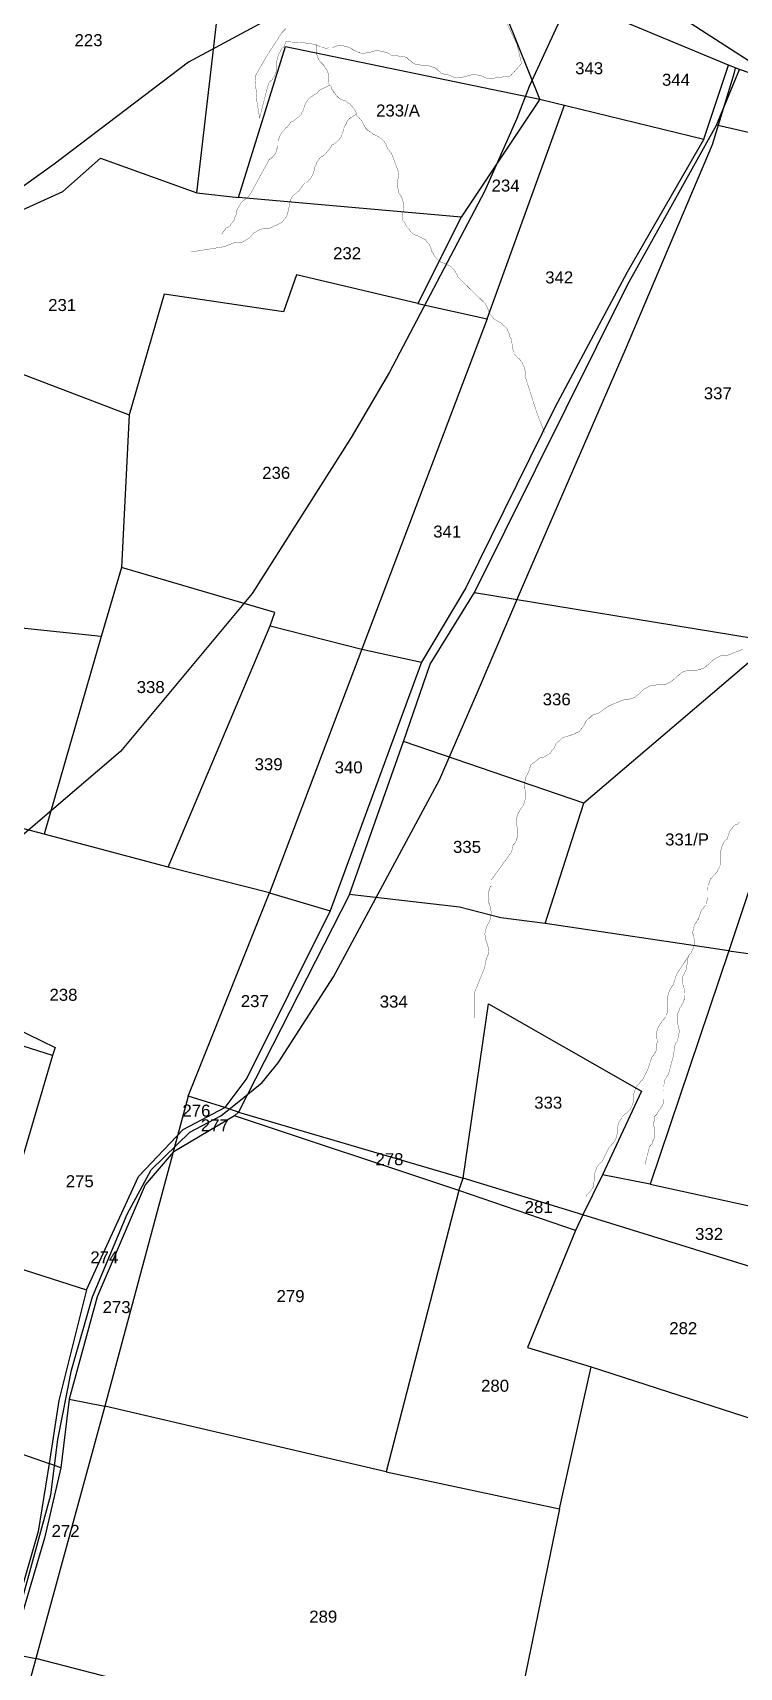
# Model space of a CAD drawing. Header units: inches. Extents: x 617 to 4497, y -923 to 1824.
# Drawn here: x 1239 to 1475, y 319 to 863 of the extents above; entities that cross this region are included whole.
import ezdxf
from ezdxf.enums import TextEntityAlignment as Align

# ---------------------------------------------------------------- set-up
doc = ezdxf.new("R2010")
doc.units = ezdxf.units.IN
doc.header["$LTSCALE"] = 15
doc.header["$MEASUREMENT"] = 0
for name, color, linetype in [('PLOT', 7, 'Continuous'), ('PLOT NO', 7, 'Continuous'), ('ROAD', 50, 'Continuous'), ('STREAM', 130, 'SL')]:
    doc.layers.add(name, color=color, linetype=linetype)
doc.styles.get("Standard").update_dxf_attribs({"font": 'arial.ttf'})
doc.linetypes.add('SL', pattern='A,8e-06,[1,streme line,S=0.066667,R=0,X=0,Y=0],-0.839413', length=0.839421)

msp = doc.modelspace()

# ---------------------------------------------------------------- linework, layer by layer
at = {"layer": 'PLOT'}
for points in [[(1861.95, 879.95), (1817, 867.51), (1734.55, 843.38), (1708.63, 838.79), (1632.55, 828.25), (1602.27, 823.82), (1582.09, 833.42), (1532.39, 839.4), (1491.68, 844.84), (1474.58, 850.68), (1470.9, 852.1), (1420.94, 872.9), (1394.12, 876.77), (1366.58, 878.33), (1343.81, 876.9), (1301.22, 872.67), (1266.65, 873.91), (1244.75, 873.58), (1231.83, 874.7), (1223.43, 798.48), (1249.21, 810.07), (1261.74, 821.2), (1293.81, 809.69), (1301.22, 872.67)], [(1293.81, 809.69), (1307.71, 808.13), (1323.4, 858.37), (1408.03, 840.84), (1393.63, 876.82)], [(1408.03, 840.84), (1462.68, 827.55), (1470.9, 852.1)], [(1570.46, 753.71), (1559.79, 768.87), (1547.15, 789.07), (1536.65, 805.94), (1532.39, 839.4), (1527.33, 818.35), (1466.85, 832.2), (1474.58, 850.68)], [(1408.03, 840.84), (1381.88, 801.56), (1307.71, 808.13)], [(1381.88, 801.56), (1367.49, 772.81), (1390.54, 767.76), (1416.27, 838.81)], [(1462.68, 827.55), (1437.16, 783.25), (1413.1, 738.26), (1383.37, 678.21), (1368.68, 653.44), (1338.22, 570.74), (1310.53, 515), (1303.13, 505.26), (1290.92, 509), (1318.09, 576.71), (1338.22, 570.74)], [(1386.32, 676.61), (1437.3, 779.01), (1466.85, 832.2)], [(1527.33, 818.35), (1485.92, 660.33), (1422.7, 606.53), (1362.68, 627.1), (1371.58, 652.83), (1386.32, 676.61), (1485.92, 660.33)], [(1367.49, 772.81), (1327.03, 782.42), (1322.71, 770.1), (1282.97, 775.95), (1271.34, 735.8)], [(1163.33, 687.26), (1183.37, 769.22), (1271.34, 735.8), (1268.75, 684.93), (1262.03, 661.99), (1177.14, 670.88)], [(1390.54, 767.76), (1348.76, 657.79), (1368.68, 653.44)], [(1284.34, 585.2), (1318.22, 665.52), (1319.8, 669.99), (1268.75, 684.93)], [(1318.22, 665.52), (1348.76, 657.79)], [(1262.03, 661.99), (1242.98, 596.17)], [(1348.76, 657.79), (1318.09, 576.71), (1284.34, 585.2), (1242.98, 596.17), (1234.1, 598.56), (1218.61, 566.67), (1210.12, 542.99), (1246.65, 525.16), (1245.78, 522.52), (1233.13, 479.45), (1225.67, 463.39), (1222, 455.8), (1257.13, 444.56), (1247.92, 407.75), (1244.7, 386.71), (1241.05, 364.11), (1232.96, 336.4), (1229.02, 324.28), (1227.84, 318.8), (1217, 249.14), (1209.12, 233.42), (1183.22, 185.61), (1167.56, 158.28), (1152.4, 141.39)], [(1409.8, 566.53), (1395.11, 568.35), (1381.32, 571.88), (1344.72, 576.09), (1362.68, 627.1)], [(1491.75, 619.76), (1470.99, 557.34), (1444.81, 479.72), (1428.99, 482.79), (1422.38, 469.56), (1419.94, 464.31), (1403.98, 425.4), (1425.19, 418.88), (1494.52, 396.52), (1547.01, 389.02)], [(1470.99, 557.34), (1409.8, 566.53), (1422.7, 606.53)], [(1344.72, 576.09), (1307.77, 503.7), (1303.13, 505.26)], [(1245.78, 522.52), (1206.3, 535.05), (1126.19, 560.61)], [(1470.99, 557.34), (1538.8, 548.03), (1553.29, 456.9), (1550.2, 431.32)], [(1307.77, 503.7), (1382.51, 481.71), (1390.94, 539.75), (1441.96, 510.71), (1428.99, 482.79)], [(1290.92, 509), (1263.2, 405.8), (1240.24, 321.82), (1220, 248.03), (1193.48, 152.14), (1179.62, 104.38)], [(1306.36, 502.48), (1285.92, 490.38), (1276.65, 479.52), (1260.65, 442.22), (1251.29, 408.19), (1263.2, 405.8)], [(1257.13, 444.56), (1274.43, 482.24), (1289.31, 497.87), (1303.13, 505.26)], [(1381.09, 477.59), (1306.36, 502.48), (1307.77, 503.7)], [(1419.94, 464.31), (1381.09, 477.59), (1382.51, 481.71)], [(1422.38, 469.56), (1382.51, 481.71)], [(1444.81, 479.72), (1502.64, 467.12), (1500.23, 445.48), (1552.02, 430.96)], [(1381.09, 477.59), (1356.94, 383.99), (1414.65, 371.67), (1425.19, 418.88)], [(1500.23, 445.48), (1422.38, 469.56)], [(1172.08, 412.02), (1244.7, 386.71)], [(1251.29, 408.19), (1248.59, 385.29), (1244.7, 386.71)], [(1356.94, 383.99), (1263.2, 405.8)], [(1248.59, 385.29), (1243.15, 361.92), (1231.77, 323.48), (1240.24, 321.82)], [(1414.65, 371.67), (1403.41, 317.2), (1396.46, 283.3), (1396.17, 281.69), (1372.09, 287.22), (1329.31, 298.06), (1290.01, 309.01), (1240.24, 321.82)]]:
    msp.add_lwpolyline(points, dxfattribs=at)
at = {"layer": 'ROAD'}
for points in [[(1335.82, 878.58), (1330.91, 873.5), (1314.61, 865.83), (1291.04, 853.14), (1246.36, 819.23), (1226.59, 805.14), (1191.98, 783.77), (1171.12, 768.56), (1134.35, 728.88), (1126.77, 724.61), (1032.01, 681.22), (963.71, 647.94), (922.5, 631.14)], [(1442.22, 876.56), (1487.77, 847.17), (1509.98, 824.98), (1521.74, 809.84), (1543.4, 781.26), (1552.91, 768.3), (1562.93, 745.4), (1567.04, 741.42), (1589.52, 732.37), (1612.54, 718.65), (1644.11, 700.52), (1685.77, 687.61), (1734.91, 670.94), (1803.44, 638.59), (1857.36, 613.52), (1891.62, 598.19), (1917.36, 586.66), (1958.24, 570.8), (1988.5, 558.32), (1989.16, 545.26), (1984.74, 534.1)], [(1421.02, 872.88), (1414.11, 865.73), (1404.51, 845.02), (1400.43, 834.37), (1389.63, 810.13), (1357.96, 749.93), (1345.23, 728.19), (1312.27, 676.31), (1268.39, 623.68), (1223.11, 585.12), (1195.64, 567.03), (1115.42, 505.89), (1099.24, 451.73), (1082.73, 391.73), (1073.66, 360.49), (1073.13, 358.9)], [(1230.02, 320.65), (1245.23, 376.34), (1247.6, 394.74), (1252.16, 417.86), (1259.08, 442.23), (1270.62, 469.7), (1278.6, 484.44), (1291.47, 497.05), (1301.79, 502.47), (1308.35, 507.69), (1315.57, 513.58), (1320.88, 520.06), (1339.38, 548.77), (1374.64, 614.34), (1387, 642.71), (1402.92, 680.06), (1436.58, 757.51), (1465.58, 825.79), (1472.93, 849.66), (1473.27, 851.17)]]:
    msp.add_lwpolyline(points, dxfattribs=at)
at = {"layer": 'STREAM', "color": 4, "lineweight": 0, "const_width": 0.1}
for points in [[(1396.08, 868.24), (1400.45, 859.06), (1401.98, 852.72), (1398.26, 848.57), (1391.71, 847.69), (1389.96, 847.91), (1389.52, 848.13), (1388.64, 848.57), (1388.43, 848.57), (1387.77, 848.79), (1386.46, 849), (1386.02, 849), (1385.8, 849), (1384.71, 848.79), (1384.49, 848.57), (1384.05, 848.57), (1383.18, 848.35), (1382.3, 848.13), (1382.09, 848.13), (1381.43, 847.91), (1380.12, 848.13), (1379.68, 848.13), (1379.46, 848.13), (1378.37, 848.57), (1378.15, 848.79), (1377.93, 848.79), (1377.5, 849), (1375.96, 849.22), (1375.09, 849.44), (1374.87, 849.88), (1374, 850.53), (1373.78, 850.75), (1373.34, 851.19), (1372.03, 851.63), (1371.81, 851.85), (1371.37, 851.85), (1370.5, 852.06), (1370.06, 852.06), (1369.84, 852.06), (1368.97, 852.06), (1367.88, 852.28), (1367.66, 852.28), (1367, 852.28), (1365.69, 852.94), (1365.47, 853.16), (1365.25, 853.38), (1364.38, 854.03), (1364.16, 854.25), (1363.94, 854.47), (1363.72, 854.69), (1363.07, 854.91), (1358.26, 855.56), (1357.82, 856), (1356.95, 856.44), (1356.51, 856.44), (1356.07, 856.66), (1354.76, 856.87), (1354.32, 856.87), (1353.88, 856.87), (1353.01, 856.87), (1352.57, 856.66), (1352.35, 856.66), (1351.48, 856.44), (1350.39, 856.22), (1350.17, 856.22), (1349.51, 856), (1348.2, 856.22), (1347.98, 856.44), (1347.55, 856.44), (1346.67, 856.87), (1346.23, 857.09), (1346.01, 857.09), (1345.8, 857.31), (1345.36, 857.75), (1344.48, 857.97), (1344.05, 858.19), (1343.61, 858.4), (1342.3, 858.62), (1341.86, 858.62), (1341.42, 858.62), (1340.55, 858.62), (1340.11, 858.4), (1339.89, 858.4), (1339.02, 857.97), (1337.93, 857.97), (1337.71, 857.97), (1337.05, 857.75), (1335.74, 857.97), (1335.52, 858.19), (1335.08, 858.19), (1334.21, 858.62), (1333.77, 858.84), (1333.55, 858.84), (1333.34, 859.06), (1328.53, 859.72), (1323.5, 859.93), (1322.84, 858.19), (1322.4, 857.97), (1321.75, 857.09), (1321.75, 856.87), (1321.31, 856.22), (1320.87, 855.12), (1320.66, 854.69), (1320.66, 854.47), (1320.44, 853.38), (1320.44, 853.16), (1320.44, 852.72), (1320.44, 851.85), (1320.44, 850.75), (1320.44, 850.53), (1320.22, 849.88), (1319.78, 848.79), (1319.56, 848.35), (1319.34, 848.13), (1318.91, 847.25), (1318.47, 847.04), (1318.47, 846.82), (1318.03, 846.6), (1317.38, 844.85), (1314.75, 834.58), (1313.88, 839.82), (1313.22, 848.35), (1316.94, 854.91), (1322.19, 862.99), (1323.5, 864.31)], [(1333.55, 859.06), (1333.77, 858.4), (1333.55, 857.75), (1333.77, 856.87), (1333.77, 856.44), (1333.77, 855.78), (1334.21, 854.47), (1334.43, 854.25), (1334.43, 854.03), (1335.08, 853.16), (1335.3, 852.94), (1335.52, 852.72), (1336.18, 852.06), (1336.61, 851.19), (1336.83, 850.97), (1337.27, 850.32), (1337.71, 849), (1337.71, 848.79), (1337.71, 848.35), (1337.71, 847.47), (1337.71, 847.04), (1337.71, 846.82), (1337.71, 846.38), (1337.93, 845.72), (1338.58, 845.07), (1338.58, 844.41), (1339.24, 843.54), (1339.24, 843.32), (1339.68, 842.88), (1340.55, 841.79), (1340.77, 841.57), (1340.99, 841.35), (1341.86, 840.7), (1342.3, 840.7), (1342.52, 840.48), (1343.39, 840.26), (1344.05, 839.6), (1344.27, 839.6), (1344.92, 839.17), (1345.8, 838.07), (1346.01, 837.85), (1346.23, 837.64), (1346.67, 836.76), (1346.89, 836.32), (1346.89, 836.11), (1346.89, 835.67), (1347.55, 835.01), (1348.86, 833.48), (1349.08, 833.04), (1349.51, 832.17), (1349.73, 831.95), (1349.95, 831.3), (1350.82, 830.42), (1351.26, 830.2), (1351.48, 829.98), (1352.35, 829.33), (1352.57, 829.11), (1352.79, 829.11), (1353.67, 828.67), (1354.54, 828.24), (1354.76, 828.02), (1355.42, 827.58), (1356.29, 826.71), (1356.51, 826.27), (1356.73, 826.05), (1357.16, 825.17), (1357.16, 824.96), (1357.38, 824.52), (1357.38, 824.3), (1358.69, 822.77), (1360.88, 816.87), (1361.1, 814.9), (1360.88, 814.46), (1360.66, 813.37), (1360.66, 813.15), (1360.66, 812.5), (1360.66, 811.18), (1360.88, 810.96), (1360.88, 810.53), (1361.1, 809.65), (1361.32, 809.22), (1361.54, 809), (1361.97, 808.34), (1362.41, 807.25), (1362.41, 807.03), (1362.63, 806.37), (1362.85, 805.06), (1362.63, 804.63), (1362.85, 804.41), (1362.63, 803.31), (1362.41, 803.09), (1362.41, 802.88), (1362.19, 802.44), (1362.41, 800.47), (1363.07, 799.82), (1363.29, 799.16), (1363.94, 798.29), (1363.94, 798.07), (1364.38, 797.63), (1365.25, 796.54), (1365.47, 796.32), (1365.69, 796.1), (1366.56, 795.66), (1367, 795.44), (1367.22, 795.44), (1368.09, 795.01), (1368.97, 794.57), (1369.19, 794.35), (1369.84, 794.13), (1370.72, 793.04), (1370.94, 792.82), (1371.16, 792.6), (1371.59, 791.73), (1371.59, 791.29), (1371.81, 791.07), (1372.03, 790.63), (1372.03, 790.2), (1372.69, 789.32), (1372.69, 789.1), (1373.12, 788.45), (1374, 787.57), (1374.22, 787.35), (1374.43, 787.14), (1375.31, 786.48), (1375.75, 786.48), (1375.96, 786.26), (1376.84, 786.04), (1377.71, 785.39), (1377.93, 785.39), (1378.59, 784.95), (1379.46, 784.08), (1379.68, 783.86), (1379.9, 783.42), (1380.34, 782.55), (1380.56, 782.33), (1380.56, 782.11), (1380.77, 781.67), (1381.43, 781.01), (1389.96, 772.71), (1390.39, 771.83), (1390.61, 771.4), (1391.05, 770.3), (1391.05, 770.08), (1391.27, 769.43), (1392.14, 768.55), (1392.36, 768.34), (1392.58, 767.9), (1393.45, 767.24), (1393.67, 767.24), (1393.89, 767.02), (1394.77, 766.59), (1395.64, 765.93), (1395.64, 765.71), (1396.3, 765.27), (1397.17, 764.4), (1397.17, 763.96), (1397.39, 763.74), (1397.83, 762.87), (1397.83, 762.43), (1397.83, 762.21), (1398.04, 761.78), (1398.48, 761.12), (1398.7, 760.47), (1398.7, 760.03), (1398.92, 758.93), (1398.92, 758.72), (1398.92, 758.06), (1399.36, 756.75), (1399.58, 756.53), (1399.58, 756.09), (1400.23, 755.22), (1400.45, 755), (1400.67, 754.78), (1401.32, 754.34), (1401.98, 753.47), (1402.2, 753.25), (1402.42, 752.59), (1403.07, 751.28), (1403.07, 751.06), (1403.07, 750.85), (1403.29, 749.75), (1403.29, 749.32), (1403.29, 749.1), (1403.07, 748.66), (1403.29, 748.22), (1407.01, 736.64), (1409.63, 729.86)], [(1338.14, 845.51), (1334.65, 843.76), (1333.77, 842.66), (1333.12, 842.45), (1332.24, 841.79), (1332.02, 841.79), (1331.59, 841.35), (1330.71, 840.48), (1330.49, 840.04), (1330.27, 839.82), (1329.84, 838.95), (1329.62, 838.51), (1329.62, 838.29), (1329.4, 837.42), (1328.96, 836.54), (1328.74, 836.32), (1328.53, 835.67), (1327.65, 834.79), (1327.21, 834.58), (1327, 834.36), (1326.12, 833.7), (1325.9, 833.48), (1325.68, 833.48), (1325.25, 833.26), (1324.37, 832.17), (1323.93, 831.51), (1323.5, 831.3), (1322.84, 830.42), (1322.62, 830.2), (1322.19, 829.77), (1321.53, 828.67), (1321.31, 828.24), (1321.31, 828.02), (1320.87, 826.92), (1320.87, 826.71), (1320.87, 826.49), (1320.87, 825.39), (1320.66, 824.52), (1320.44, 824.3), (1320.44, 823.64), (1319.78, 822.33), (1319.34, 822.11), (1319.34, 821.9), (1318.69, 821.24), (1318.25, 821.02), (1318.03, 820.8), (1317.81, 820.58), (1317.38, 819.71), (1311.91, 809.65), (1310.6, 807.9), (1310.16, 807.69), (1309.29, 807.03), (1309.07, 806.81), (1308.63, 806.37), (1307.98, 805.28), (1307.76, 805.06), (1307.54, 804.63), (1307.1, 803.75), (1307.1, 803.31), (1307.1, 803.09), (1306.88, 802.22), (1306.45, 801.35), (1306.45, 800.91), (1306.23, 800.47), (1305.35, 799.38), (1305.13, 799.16), (1304.92, 798.72), (1304.26, 798.07), (1303.82, 798.07), (1303.6, 797.85), (1303.39, 797.63), (1302.07, 795.88)], [(1346.89, 836.11), (1346.45, 835.45), (1346.01, 835.23), (1345.14, 834.58), (1344.92, 834.58), (1344.48, 834.14), (1343.61, 833.04), (1343.61, 832.61), (1343.39, 832.39), (1342.95, 831.51), (1342.74, 831.08), (1342.74, 830.86), (1342.52, 829.98), (1342.08, 829.11), (1342.08, 828.89), (1341.86, 828.24), (1340.99, 827.14), (1340.77, 826.92), (1340.55, 826.71), (1339.68, 826.05), (1339.46, 825.83), (1339.24, 825.61), (1338.8, 825.61), (1338.58, 824.96), (1336.83, 822.77), (1336.4, 822.33), (1335.52, 821.68), (1335.3, 821.68), (1334.87, 821.24), (1333.99, 820.15), (1333.77, 819.71), (1333.77, 819.49), (1333.34, 818.62), (1333.12, 818.18), (1333.12, 817.96), (1332.9, 817.09), (1332.68, 816.21), (1332.46, 815.77), (1332.24, 815.34), (1331.59, 814.24), (1331.15, 814.03), (1330.93, 813.59), (1330.27, 812.93), (1329.84, 812.93), (1329.62, 812.71), (1329.4, 812.5), (1327.65, 810.09), (1327.21, 809.87), (1326.56, 809.22), (1326.34, 809), (1325.68, 808.56), (1325.03, 807.25), (1325.03, 807.03), (1324.81, 806.81), (1324.59, 805.72), (1324.59, 805.28), (1324.59, 805.06), (1324.37, 804.19), (1324.15, 803.09), (1324.15, 802.88), (1323.93, 802.22), (1323.28, 801.13), (1323.06, 800.91), (1322.84, 800.69), (1322.19, 799.82), (1321.75, 799.6), (1321.53, 799.6), (1321.31, 799.38), (1318.03, 797.85), (1317.38, 797.85), (1316.28, 797.85), (1316.06, 797.85), (1315.41, 797.63), (1314.32, 797.19), (1313.88, 796.97), (1313.66, 796.75), (1312.79, 796.32), (1312.57, 795.88), (1312.35, 795.66), (1311.69, 795.01), (1311.04, 794.35), (1310.82, 794.35), (1310.16, 793.91), (1309.07, 793.26), (1308.63, 793.26), (1308.41, 793.26), (1307.32, 793.04), (1306.88, 793.04), (1306.66, 793.04), (1306.23, 793.04), (1302.95, 791.73), (1292.02, 789.98)], [(1475.65, 657.72), (1470.62, 655.75), (1470.19, 655.75), (1469.09, 655.53), (1468.88, 655.53), (1468.22, 655.53), (1466.91, 654.87), (1466.69, 654.66), (1466.47, 654.66), (1465.6, 654), (1465.38, 653.78), (1465.16, 653.56), (1464.5, 652.91), (1463.63, 652.25), (1463.41, 652.03), (1462.97, 651.6), (1461.66, 651.16), (1461.44, 650.94), (1461.01, 650.94), (1460.13, 650.72), (1459.69, 650.72), (1459.48, 650.72), (1459.04, 650.72), (1458.6, 650.72), (1457.51, 650.72), (1457.29, 650.72), (1456.63, 650.5), (1455.32, 650.07), (1455.1, 649.85), (1454.88, 649.63), (1454.01, 648.97), (1453.79, 648.75), (1453.57, 648.53), (1452.92, 647.88), (1452.04, 647.22), (1451.82, 647), (1451.39, 646.79), (1450.08, 646.13), (1449.86, 646.13), (1449.42, 645.91), (1448.54, 645.91), (1448.11, 645.91), (1447.89, 645.91), (1447.45, 645.91), (1447.01, 645.91), (1445.92, 645.69), (1445.7, 645.69), (1445.05, 645.69), (1443.74, 645.04), (1443.52, 644.82), (1443.3, 644.82), (1442.42, 644.16), (1442.2, 643.94), (1441.99, 643.73), (1441.33, 643.07), (1440.46, 642.41), (1440.24, 642.2), (1439.8, 641.76), (1438.49, 641.32), (1438.27, 641.32), (1437.83, 641.1), (1436.96, 640.88), (1436.52, 640.88), (1436.3, 640.88), (1435.87, 640.88), (1431.06, 638.92), (1428, 636.73), (1427.56, 636.51), (1426.46, 636.07), (1426.25, 636.07), (1425.59, 635.86), (1424.72, 634.98), (1424.5, 634.76), (1424.06, 634.54), (1423.4, 633.67), (1423.4, 633.45), (1423.19, 633.23), (1422.75, 632.36), (1422.09, 631.48), (1421.87, 631.26), (1421.66, 630.83), (1420.56, 629.95), (1420.12, 629.95), (1419.91, 629.73), (1419.03, 629.3), (1418.59, 629.3), (1418.38, 629.08), (1417.94, 629.08), (1417.5, 628.86), (1416.41, 628.64), (1416.19, 628.42), (1415.53, 628.2), (1414.66, 627.33), (1414.44, 627.11), (1414, 626.89), (1413.35, 626.24), (1413.35, 625.8), (1413.13, 625.58), (1412.69, 624.71), (1412.04, 624.05), (1412.04, 623.83), (1411.6, 623.18), (1410.51, 622.52), (1410.07, 622.3), (1409.85, 622.08), (1408.98, 621.65), (1408.54, 621.65), (1408.32, 621.65), (1407.88, 621.43), (1405.04, 619.24), (1404.38, 617.05), (1404.17, 616.62), (1403.73, 615.74), (1403.51, 615.52), (1403.29, 614.87), (1403.07, 613.56), (1403.07, 613.34), (1402.85, 612.9), (1402.85, 611.81), (1403.07, 611.59), (1403.07, 611.37), (1403.29, 610.28), (1403.29, 609.4), (1403.29, 609.18), (1403.29, 608.31), (1403.07, 607.22), (1402.85, 606.78), (1402.85, 606.56), (1402.42, 605.47), (1402.2, 605.25), (1401.98, 605.03), (1401.76, 604.81), (1401.54, 604.37), (1401.11, 603.5), (1400.89, 603.28), (1400.67, 602.63), (1400.23, 601.31), (1400.23, 600.88), (1400.23, 600.66), (1400.23, 599.57), (1400.45, 599.13), (1400.45, 598.91), (1400.67, 598.04), (1400.67, 597.16), (1400.67, 596.72), (1400.67, 596.07), (1400.45, 594.76), (1400.23, 594.54), (1400.23, 594.1), (1399.79, 593.23), (1399.58, 593.01), (1399.36, 592.79), (1399.14, 592.57), (1398.7, 590.38), (1391.92, 580.98), (1391.92, 579.02), (1391.49, 578.58), (1391.27, 577.49), (1391.05, 577.27), (1390.83, 576.61), (1390.83, 575.3), (1390.83, 575.08), (1390.83, 574.64), (1391.05, 573.55), (1391.05, 573.33), (1391.27, 573.11), (1391.49, 572.24), (1391.71, 571.15), (1391.71, 570.93), (1391.92, 570.27), (1391.71, 568.96), (1391.71, 568.52), (1391.71, 568.3), (1391.27, 567.21), (1391.27, 566.99), (1391.05, 566.77), (1390.83, 566.34), (1390.61, 565.9), (1390.17, 565.02), (1390.17, 564.81), (1389.96, 564.15), (1389.74, 562.84), (1389.96, 562.4), (1389.96, 562.18), (1389.96, 561.09), (1390.17, 560.87), (1390.17, 560.43), (1390.61, 559.56), (1390.83, 558.68), (1390.83, 558.47), (1391.05, 557.81), (1390.83, 556.5), (1390.83, 556.06), (1390.61, 555.84), (1390.39, 554.75), (1390.17, 554.53), (1390.17, 554.31), (1389.96, 553.88), (1389.74, 551.91), (1386.46, 543.82), (1386.46, 535.07)], [(1443.08, 486.32), (1444.61, 492.23), (1444.83, 492.44), (1444.83, 492.66), (1445.27, 492.88), (1445.7, 493.76), (1445.7, 494.19), (1445.92, 494.41), (1446.36, 495.72), (1446.36, 496.38), (1446.36, 496.6), (1446.36, 497.69), (1446.14, 498.57), (1446.14, 498.78), (1445.92, 499.22), (1445.92, 500.31), (1446.14, 500.53), (1446.14, 500.97), (1446.36, 502.28), (1446.8, 502.72), (1447.01, 502.94), (1447.45, 503.81), (1447.67, 504.25), (1448.11, 504.69), (1448.11, 504.91), (1448.33, 505.12), (1448.98, 506), (1448.98, 506.22), (1449.2, 506.65), (1449.42, 507.97), (1449.42, 508.62), (1449.42, 508.84), (1449.42, 509.93), (1449.42, 510.81), (1449.2, 511.03), (1449.2, 511.46), (1449.2, 512.34), (1449.42, 512.78), (1449.42, 512.99), (1449.64, 514.31), (1450.08, 514.96), (1450.08, 515.18), (1450.73, 516.05), (1450.95, 516.49), (1452.48, 522.18), (1453.14, 526.33), (1453.35, 526.77), (1453.57, 526.99), (1453.79, 527.2), (1454.01, 528.3), (1454.23, 528.52), (1454.23, 528.95), (1454.45, 530.26), (1454.45, 530.92), (1454.45, 531.14), (1454.23, 532.01), (1454.01, 533.11), (1454.01, 533.33), (1453.79, 533.54), (1453.79, 534.64), (1453.79, 534.86), (1453.79, 535.29), (1454.01, 536.6), (1454.23, 537.26), (1454.45, 537.48), (1454.67, 538.35), (1455.1, 538.79), (1455.32, 539.23), (1455.32, 539.45), (1455.54, 539.67), (1455.98, 540.76), (1455.98, 540.98), (1456.2, 541.2), (1456.41, 542.51), (1456.41, 543.38), (1456.2, 543.6), (1456.2, 544.47), (1455.98, 545.35), (1455.76, 545.79), (1455.76, 546), (1455.54, 547.1), (1455.76, 547.32), (1455.54, 547.75), (1455.76, 549.07), (1456.2, 549.72), (1456.2, 549.94), (1456.63, 550.81), (1456.85, 551.25), (1457.51, 555.62), (1457.73, 555.84), (1453.57, 549.5), (1452.48, 546), (1452.04, 545.57), (1451.61, 544.69), (1451.39, 544.47), (1451.17, 543.82), (1450.73, 542.51), (1450.73, 542.29), (1450.51, 541.85), (1450.51, 540.98), (1450.51, 540.54), (1450.51, 540.32), (1450.73, 539.45), (1450.73, 538.35), (1450.73, 538.13), (1450.73, 537.48), (1450.29, 536.17), (1450.08, 535.95), (1450.08, 535.51), (1449.42, 534.64), (1449.2, 534.42), (1449.2, 534.2), (1448.76, 533.98), (1448.54, 533.54), (1447.89, 532.67), (1447.89, 532.45), (1447.45, 531.8), (1447.01, 530.48), (1447.01, 530.26), (1447.01, 529.83), (1447.01, 528.95), (1447.01, 528.52), (1447.01, 528.3), (1447.23, 527.42), (1447.01, 526.33), (1447.01, 526.11), (1447.01, 525.46), (1446.8, 524.14), (1446.58, 523.71), (1446.36, 523.49), (1445.92, 522.61), (1445.7, 522.39), (1445.48, 522.18), (1445.27, 521.74), (1444.17, 518.24), (1442.2, 514.31), (1441.77, 514.09), (1441.11, 513.21), (1440.89, 512.99), (1440.46, 512.56), (1439.8, 511.46), (1439.8, 511.03), (1439.58, 510.81), (1439.36, 509.72), (1439.36, 509.28), (1439.36, 509.06), (1439.36, 508.18), (1439.14, 507.09), (1439.14, 506.87), (1438.93, 506.22), (1438.49, 505.12), (1438.27, 504.91), (1438.05, 504.47), (1437.4, 503.81), (1437.18, 503.59), (1436.96, 503.38), (1436.52, 503.16), (1436.08, 502.72), (1435.43, 502.06), (1435.43, 501.84), (1434.99, 501.19), (1434.33, 500.1), (1434.33, 499.66), (1434.12, 499.44), (1433.9, 498.35), (1433.9, 498.13), (1433.9, 497.91), (1433.9, 496.82), (1433.68, 495.94), (1433.68, 495.72), (1433.46, 495.07), (1432.8, 493.76), (1432.59, 493.54), (1432.37, 493.32), (1431.71, 492.44), (1431.49, 492.23), (1431.27, 492.01), (1431.06, 491.79), (1429.09, 487.85), (1428.87, 487.42), (1428.43, 486.98), (1427.78, 486.32), (1427.56, 486.1), (1427.12, 485.45), (1426.68, 484.36), (1426.46, 483.92), (1426.46, 483.7), (1426.25, 482.61), (1426.25, 482.39), (1426.25, 481.95), (1426.25, 481.08), (1426.03, 480.2), (1426.03, 479.76), (1426.03, 479.11), (1425.37, 478.02), (1425.15, 477.8), (1424.93, 477.36), (1424.28, 476.7), (1424.06, 476.49), (1423.84, 476.27), (1423.62, 476.05), (1423.4, 475.61)]]:
    msp.add_lwpolyline(points, dxfattribs=at)
at = {"layer": 'STREAM', "color": 4, "lineweight": 0}
msp.add_lwpolyline([(1457.73, 555.84, 0.1, 0.1, 0), (1457.95, 556.06, 0.1, 0.1, 0), (1457.95, 556.28, 0.1, 0.1, 0), (1458.38, 556.5, 0.1, 0.1, 0), (1458.82, 557.59, 0.1, 0.1, 0), (1458.82, 557.81, 0.1, 0.1, 0), (1459.04, 558.03, 0.1, 0.1, 0), (1459.48, 559.34, 0.1, 0.1, 0), (1459.48, 560, 0.1, 0.1, 0), (1459.48, 560.43, 0.1, 0.1, 0), (1459.48, 561.31, 0.1, 0.1, 0), (1459.26, 562.18, 0.1, 0.1, 0), (1459.26, 562.62, 0.1, 0.1, 0), (1459.04, 562.84, 0.1, 0.1, 0), (1459.04, 563.93, 0.1, 0.1, 0), (1459.26, 564.15, 0.1, 0.1, 0), (1459.26, 564.59, 0.1, 0.1, 0), (1459.48, 565.9, 0.1, 0.1, 0), (1459.91, 566.55, 0.1, 0.1, 0), (1460.13, 566.77, 0.1, 0.1, 0), (1460.57, 567.65, 0.1, 0.1, 0), (1461.01, 568.08, 0.1, 0.1, 0), (1461.01, 568.3, 0.1, 0.1, 0), (1461.88, 570.93, 0.1, 0.1, 0), (1462.1, 571.15, 0.1, 0.1, 0), (1462.32, 571.36, 0.1, 0.1, 0), (1462.54, 571.58, 0.1, 0.1, 0), (1463.19, 572.46, 0.1, 0.1, 0), (1463.41, 572.68, 0.1, 0.1, 0), (1463.41, 573.11, 0.1, 0.1, 0), (1463.85, 574.42, 0.1, 0.1, 0), (1464.07, 575.08, 0.1, 0.1, 0), (1464.07, 575.3, 0.1, 0.1, 0), (1464.07, 576.17, 0.1, 0.1, 0), (1464.07, 577.27, 0.1, 0.1, 0), (1464.07, 577.49, 0.1, 0.1, 0), (1463.85, 577.92, 0.1, 0.1, 0), (1464.07, 578.8, 0.1, 0.1, 0), (1464.07, 579.23, 0.1, 0.1, 0), (1464.28, 579.45, 0.1, 0.1, 0), (1464.72, 580.76, 0.1, 0.1, 0), (1464.94, 581.42, 0.1, 0.1, 0), (1465.16, 581.42, 0.1, 0.1, 0), (1465.82, 582.29, 0.1, 0.1, 0), (1466.25, 582.73, 0.1, 0.1, 0), (1466.47, 582.95, 0.1, 0.1, 0), (1466.47, 583.17, 0.1, 0.1, 0), (1466.91, 583.39, 0.1, 0.1, 0), (1467.35, 584.26, 0.1, 0.1, 0), (1467.56, 584.7, 0.1, 0.1, 0), (1467.78, 584.92, 0.1, 0.1, 0), (1468.22, 586.23, 0.1, 0.1, 0), (1468.22, 586.89, 0.1, 0.1, 0), (1468.22, 587.1, 0.1, 0.1, 0), (1468.22, 588.2, 0.1, 0.1, 0), (1468.22, 589.07, 0.1, 0.1, 0), (1468.22, 589.29, 0.1, 0.1, 0), (1468.22, 589.73, 0.1, 0.1, 0), (1468.22, 590.6, 0.1, 0.1, 0), (1468.44, 591.04, 0.1, 0.1, 0), (1468.44, 591.26, 0.1, 0.1, 0), (1468.88, 592.57, 0.1, 0.1, 0), (1469.31, 593.23, 0.1, 0.1, 0), (1469.31, 593.44, 0.1, 0.1, 0), (1469.97, 594.32, 0.1, 0.1, 0), (1470.41, 594.54, 0.1, 0.1, 0), (1471.28, 597.16, 0.1, 0.1, 0), (1472.81, 599.13, 0.1, 0.1, 0), (1473.25, 599.35, 0.1, 0.1, 0), (1473.47, 599.35, 0.1, 0.1, 0), (1473.9, 599.57, 0.1, 0.1, 0), (1474.56, 600.22, 0.1, 0.1, 0)], format="xyseb", dxfattribs=at)

# ---------------------------------------------------------------- texts
at = {"layer": 'PLOT NO'}
for s, p in [('223', (1257.78, 860.47)), ('343', (1424.5, 851.12)), ('344', (1453.41, 847.29)), ('233/A', (1360.84, 837.05)), ('234', (1396.68, 812.07)), ('232', (1343.89, 789.55)), ('342', (1414.52, 781.52)), ('231', (1249, 772.32)), ('337', (1467.33, 742.94)), ('236', (1320.28, 716.47)), ('341', (1377.23, 696.92)), ('338', (1278.47, 645.18)), ('336', (1413.68, 641.1)), ('339', (1317.76, 619.47)), ('340', (1344.4, 618.45)), ('335', (1383.82, 591.98)), ('331/P', (1457.1, 594.45)), ('238', (1249.43, 542.75)), ('237', (1313.13, 540.66)), ('334', (1359.42, 540.5)), ('276', (1293.71, 504.2)), ('333', (1410.87, 506.85)), ('277', (1299.84, 499.3)), ('278', (1357.99, 488.04)), ('275', (1254.86, 480.7)), ('281', (1407.68, 472.1)), ('332', (1464.43, 463.15)), ('274', (1263.04, 455.37)), ('273', (1267.13, 438.82)), ('279', (1325.06, 442.48)), ('282', (1455.84, 431.8)), ('280', (1393.16, 412.64)), ('272', (1250.14, 364.32)), ('289', (1335.94, 335.79))]:
    msp.add_text(s, height=4, dxfattribs=at).set_placement(p, align=Align.MIDDLE_CENTER)

doc.saveas('drawing.dxf')
